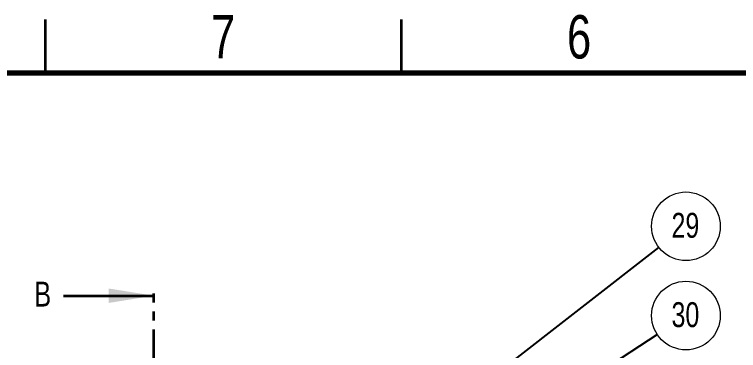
# Model space of a CAD drawing. Header units: millimetres. Extents: x 2 to 418, y 2 to 295.
# Drawn here: x 55.7 to 157.3, y 248 to 295.2 of the extents above; entities that cross this region are included whole.
import ezdxf

# ---------------------------------------------------------------- set-up
doc = ezdxf.new("R2010")
doc.units = ezdxf.units.MM
doc.linetypes.add('PHANTOM', pattern=[12.7, 6.35, -1.27, 1.27, -1.27, 1.27, -1.27])
doc.styles.add('SLDTEXTSTYLE0', font='TXT', dxfattribs={"width": 0.75})
doc.dimstyles.new('SLDDIMSTYLE1', dxfattribs={"dimtxt": 0.18, "dimasz": 3.302, "dimexe": 0, "dimexo": 0.0625, "dimgap": 0, "dimtad": 0, "dimtih": 1, "dimtoh": 1, "dimdec": 0, "dimrnd": 1e-09, "dimzin": 0, "dimdsep": 46, "dimtxsty": 'Standard', "dimsah": 1, "dimcen": 0.09, "dimadec": 0, "dimazin": 0, "dimtfac": 3.302, "dimtdec": 0, "dimtofl": 0, "dimtmove": 0, "dimatfit": 3, "dimfxl": 1, "dimfrac": 2, "dimtolj": 1, "dimtzin": 0, "dimarcsym": 0})

# ---------------------------------------------------------------- blocks, each defined once
blk = doc.blocks.new('SW_NOTE_26')
at = {"color": 0, "linetype": 'Continuous', "lineweight": 0}
blk.add_circle((3.8, 2.96), 4.82, dxfattribs=at)
at = {"color": 0, "linetype": 'Continuous', "lineweight": 0, "insert": (3.73, 4.85), "char_height": 3.5, "attachment_point": 2, "style": 'SLDTEXTSTYLE0'}
blk.add_mtext('29', dxfattribs=at)
blk = doc.blocks.new('SW_NOTE_27')
at = {"color": 0, "linetype": 'Continuous', "lineweight": 0}
blk.add_circle((4.03, 2.64), 4.82, dxfattribs=at)
at = {"color": 0, "linetype": 'Continuous', "lineweight": 0, "insert": (3.96, 4.52), "char_height": 3.5, "attachment_point": 2, "style": 'SLDTEXTSTYLE0'}
blk.add_mtext('30', dxfattribs=at)

msp = doc.modelspace()

# ---------------------------------------------------------------- linework, layer by layer
at = {"color": 7, "linetype": 'Continuous', "lineweight": 35}
for p, q in [((60, 287), (60, 294.5)), ((110, 287), (110, 294.5)), ((62.523619, 255.682616), (75.223619, 255.682616))]:
    msp.add_line(p, q, dxfattribs=at)
at = {"color": 7, "linetype": 'Continuous', "lineweight": 70}
msp.add_line((10, 287), (410, 287), dxfattribs=at)
at = {"color": 7, "linetype": 'PHANTOM', "lineweight": 35}
msp.add_line((75.223619, 244.570116), (75.223619, 257.270116), dxfattribs=at)
at = {"color": 7, "linetype": 'Continuous', "lineweight": 35}
msp.add_solid([(75.223619, 255.682616), (68.873619, 256.698616), (68.873619, 254.666616)], dxfattribs=at)

# ---------------------------------------------------------------- block references
at = {"color": 7, "linetype": 'Continuous', "lineweight": 0}
for name, p in [('SW_NOTE_26', (146.138165, 262.478149)), ('SW_NOTE_27', (145.909259, 250.254333))]:
    msp.add_blockref(name, p, dxfattribs=at)

# ---------------------------------------------------------------- texts
at = {"color": 7, "linetype": 'Continuous', "lineweight": 0, "char_height": 6.096, "attachment_point": 2, "style": 'SLDTEXTSTYLE0'}
for s, insert in [('7', (84.938617, 295.11369)), ('6', (134.938617, 295.11369))]:
    msp.add_mtext(s, dxfattribs=dict(at, insert=insert))
at = {"color": 7, "linetype": 'Continuous', "insert": (58.450891, 257.661318), "char_height": 3.5, "attachment_point": 1, "style": 'SLDTEXTSTYLE0'}
msp.add_mtext('B', dxfattribs=at)

# ---------------------------------------------------------------- leaders
at = {"color": 7, "linetype": 'Continuous', "lineweight": 0}
for points in [[(121.921075, 243.644078), (146.138165, 262.478149)], [(123.457103, 235.569557), (145.909259, 250.254333)]]:
    msp.add_leader(points, dimstyle='SLDDIMSTYLE1', dxfattribs=at)

doc.saveas('drawing.dxf')
